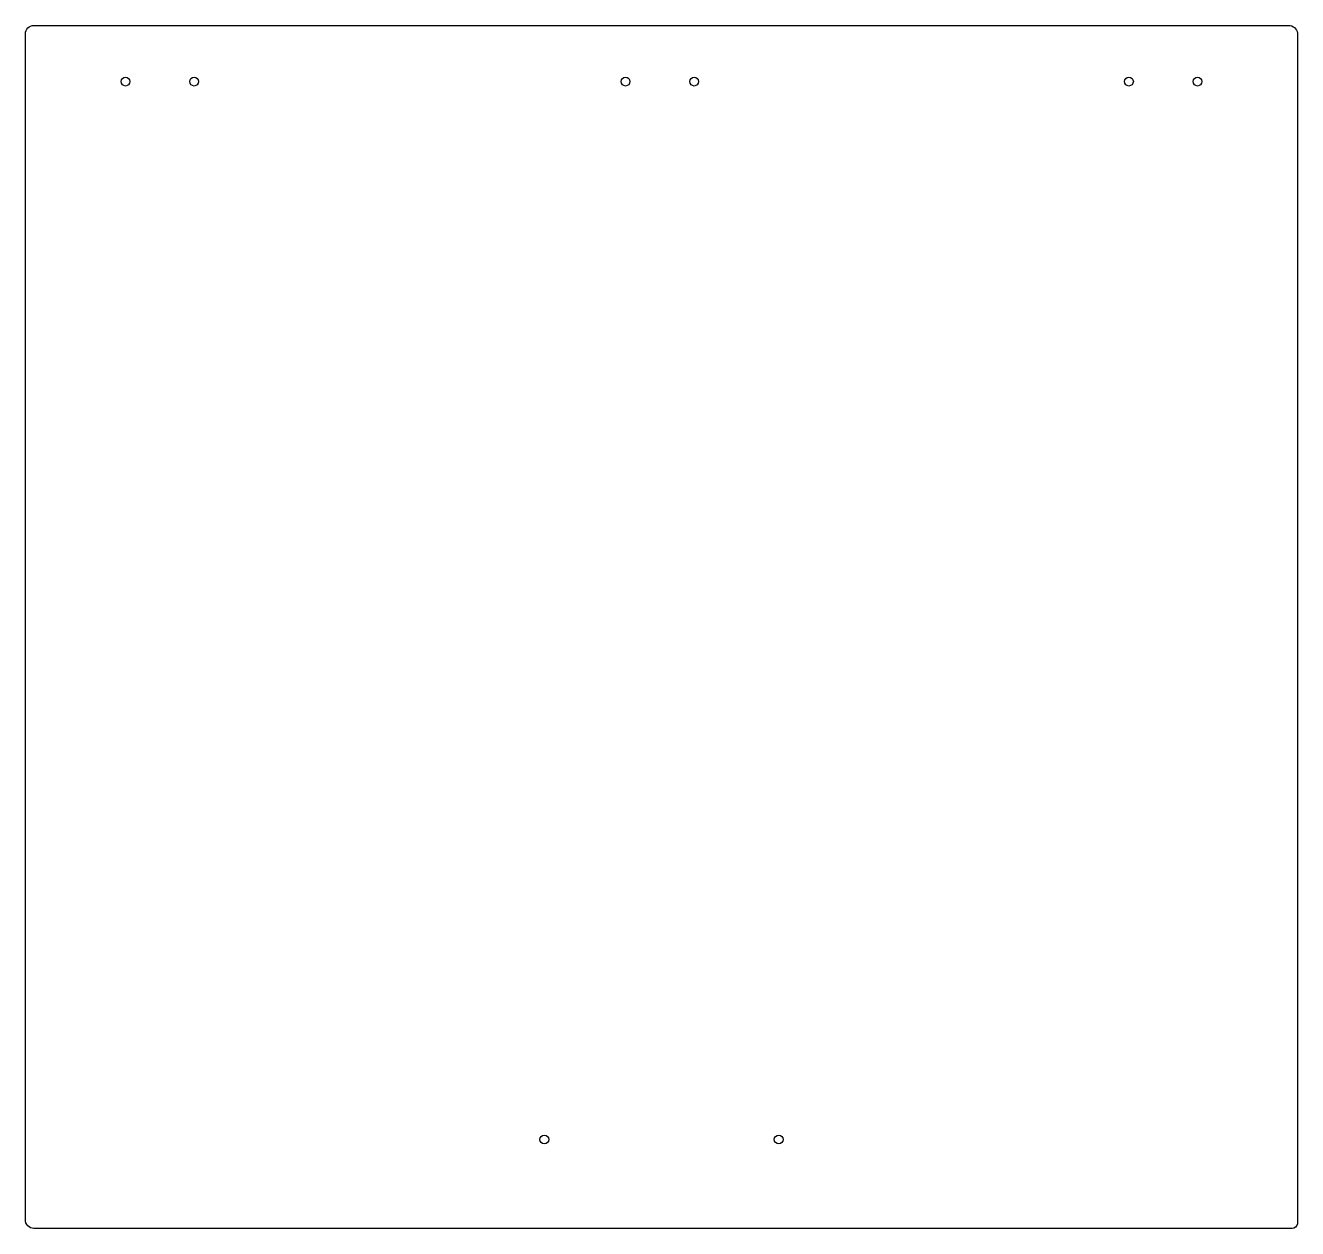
# Model space of a CAD drawing. Header units: millimetres. Extents: x -4 to 460, y -261 to 178.
import ezdxf

# ---------------------------------------------------------------- set-up
doc = ezdxf.new("R2010")
doc.units = ezdxf.units.MM
doc.layers.get('0').update_dxf_attribs({"linetype": 'CONTINUOUS'})

msp = doc.modelspace()

# ---------------------------------------------------------------- linework, layer by layer
msp.add_lwpolyline([(460, -259.24, -0.287363), (458, -260.92), (-0.95, -260.92, -0.416672), (-4, -257.63), (-4, 175.06, -0.414214), (-1, 178.06), (457.3, 178.06, -0.34829), (460, 174.66)], format="xyb", close=True)
for centre in [(32.5, 157.56), (57.5, 157.56), (214.9, 157.56), (239.9, 157.56), (398.5, 157.56), (423.5, 157.56), (185.25, -228.42), (270.75, -228.42)]:
    msp.add_circle(centre, 1.6)

doc.saveas('drawing.dxf')
